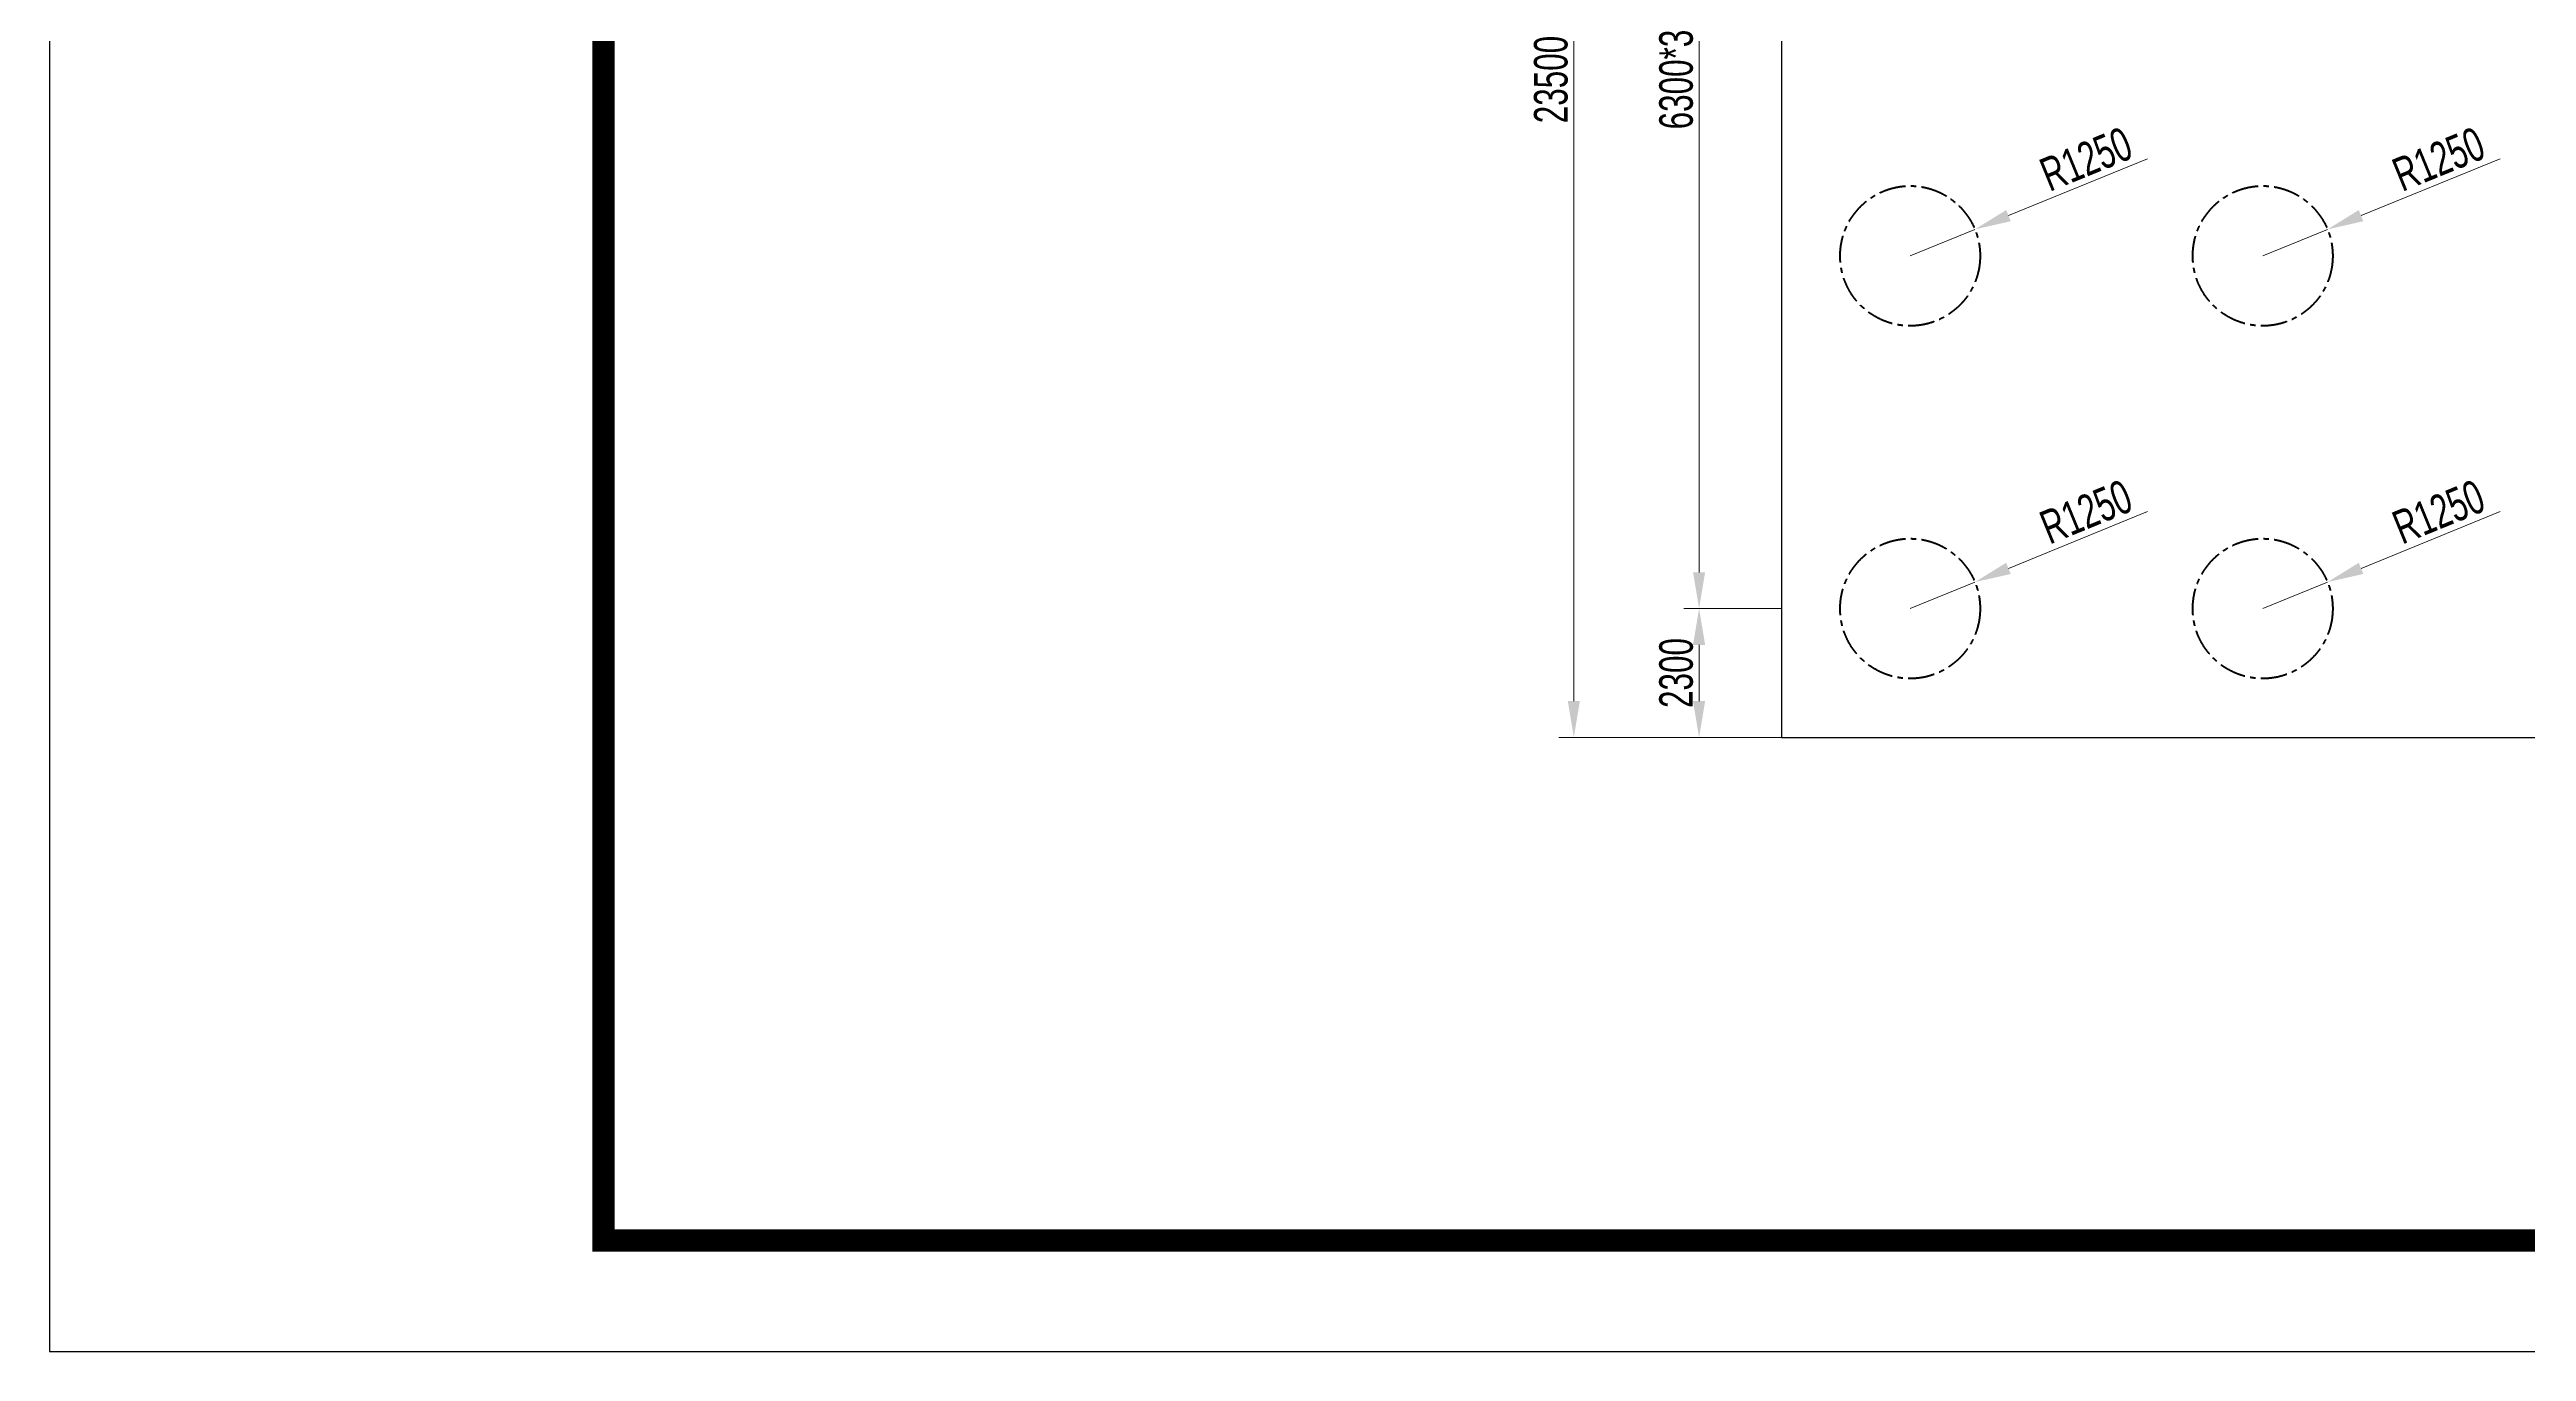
# Model space of a CAD drawing. Header units: millimetres. Extents: x 321435 to 489435, y -71599 to 47189.
# Drawn here: x 321435 to 365691, y -71599 to -48346 of the extents above; entities that cross this region are included whole.
import ezdxf

# ---------------------------------------------------------------- set-up
doc = ezdxf.new("R2010")
doc.units = ezdxf.units.MM
doc.header["$LTSCALE"] = 0.3
doc.header["$PDMODE"] = 34
doc.header["$PDSIZE"] = 5
doc.linetypes.add('CENTER', pattern=[50.8, 31.75, -6.35, 6.35, -6.35])
doc.layers.get('Defpoints').update_dxf_attribs({"lineweight": 50})
doc.layers.add('DIANHUXIAN', color=2, linetype='CENTER', lineweight=50)
doc.layers.add('轮廓线', color=3, linetype='Continuous', lineweight=50)
doc.layers.add('尺寸标注', color=4, linetype='Continuous')
doc.styles.add('CIVIL', font='fsdb_e.shx', dxfattribs={"width": 0.7, "height": 600, "bigfont": 'fsdb.shx'})
doc.dimstyles.new('修改1', dxfattribs={"dimscale": 0.216, "dimtxt": 600, "dimasz": 3000, "dimexe": 1250, "dimexo": 0.625, "dimgap": 500, "dimtad": 1, "dimdec": 0, "dimdsep": 46, "dimtxsty": 'CIVIL', "dimcen": 2.5, "dimclrd": 3, "dimclre": 3, "dimclrt": 3, "dimadec": 0, "dimazin": 0, "dimtfac": 1, "dimtdec": 0, "dimtmove": 1, "dimatfit": 3, "dimfxl": 1, "dimlwd": 18, "dimlwe": 18, "dimarcsym": 0})

# ---------------------------------------------------------------- blocks, each defined once
blk = doc.blocks.new('*D228')
at = {"layer": 'Defpoints', "color": 0, "ltscale": 100, "transparency": 16777216}
for p in [(355836, -57858), (354679, -58332)]:
    blk.add_point(p, dxfattribs=at)
at = {"layer": '轮廓线', "color": 3, "lineweight": 18, "ltscale": 100, "transparency": 16777216}
for p, q in [((358919, -56596), (356435, -57613)), ((354679, -58332), (355836, -57858))]:
    blk.add_line(p, q, dxfattribs=at)
at = {"layer": '轮廓线', "color": 3, "ltscale": 100, "transparency": 16777216}
blk.add_solid([(356395, -57513), (356476, -57713), (355836, -57858)], dxfattribs=at)
at = {"layer": '轮廓线', "color": 3, "ltscale": 100, "transparency": 16777216, "insert": (357823, -56604), "char_height": 600, "attachment_point": 5, "rotation": 22.2579, "style": 'CIVIL'}
blk.add_mtext('R1250', dxfattribs=at)
blk = doc.blocks.new('*D230')
at = {"layer": 'Defpoints', "color": 0, "ltscale": 100, "transparency": 16777216}
for p in [(352379, -39432), (350908, -58332), (352379, -58332)]:
    blk.add_point(p, dxfattribs=at)
at = {"layer": '轮廓线', "color": 3, "lineweight": 18, "ltscale": 100, "transparency": 16777216}
for p, q in [((352379, -39432), (350638, -39432)), ((350908, -40080), (350908, -57684)), ((352379, -58332), (350638, -58332))]:
    blk.add_line(p, q, dxfattribs=at)
at = {"layer": '轮廓线', "color": 3, "ltscale": 100, "transparency": 16777216}
for points in [[(350800, -40080), (351016, -40080), (350908, -39432)], [(350800, -57684), (351016, -57684), (350908, -58332)]]:
    blk.add_solid(points, dxfattribs=at)
at = {"layer": '轮廓线', "color": 3, "ltscale": 100, "transparency": 16777216, "insert": (350500, -48882), "char_height": 600, "attachment_point": 5, "rotation": 90, "style": 'CIVIL'}
blk.add_mtext('{\\Ffsdb_e,fsdb|c134;6300*3}', dxfattribs=at)
blk = doc.blocks.new('*D234')
at = {"layer": 'Defpoints', "color": 0, "ltscale": 100, "transparency": 16777216}
for p in [(350908, -58332), (352379, -58332), (352379, -60632)]:
    blk.add_point(p, dxfattribs=at)
at = {"layer": '轮廓线', "color": 3, "lineweight": 18, "ltscale": 100, "transparency": 16777216}
for p, q in [((352379, -58332), (350638, -58332)), ((350908, -59984), (350908, -58980)), ((352379, -60632), (350638, -60632))]:
    blk.add_line(p, q, dxfattribs=at)
at = {"layer": '轮廓线', "color": 3, "ltscale": 100, "transparency": 16777216}
for points in [[(350800, -58980), (351016, -58980), (350908, -58332)], [(350800, -59984), (351016, -59984), (350908, -60632)]]:
    blk.add_solid(points, dxfattribs=at)
at = {"layer": '轮廓线', "color": 3, "ltscale": 100, "transparency": 16777216, "insert": (350500, -59482), "char_height": 600, "attachment_point": 5, "rotation": 90, "style": 'CIVIL'}
blk.add_mtext('2300', dxfattribs=at)
blk = doc.blocks.new('*D236')
at = {"layer": 'Defpoints', "color": 0, "ltscale": 100, "transparency": 16777216}
for p in [(352379, -37132), (348670, -60632), (352379, -60632)]:
    blk.add_point(p, dxfattribs=at)
at = {"layer": '轮廓线', "color": 3, "lineweight": 18, "ltscale": 100, "transparency": 16777216}
for p, q in [((352379, -37132), (348400, -37132)), ((348670, -37780), (348670, -59984)), ((352379, -60632), (348400, -60632))]:
    blk.add_line(p, q, dxfattribs=at)
at = {"layer": '轮廓线', "color": 3, "ltscale": 100, "transparency": 16777216}
for points in [[(348562, -37780), (348778, -37780), (348670, -37132)], [(348562, -59984), (348778, -59984), (348670, -60632)]]:
    blk.add_solid(points, dxfattribs=at)
at = {"layer": '轮廓线', "color": 3, "ltscale": 100, "transparency": 16777216, "insert": (348262, -48882), "char_height": 600, "attachment_point": 5, "rotation": 90, "style": 'CIVIL'}
blk.add_mtext('23500', dxfattribs=at)
blk = doc.blocks.new('*D239')
at = {"layer": 'Defpoints', "color": 0, "ltscale": 100, "transparency": 16777216}
for p in [(355836, -51558), (354679, -52032)]:
    blk.add_point(p, dxfattribs=at)
at = {"layer": '轮廓线', "color": 3, "lineweight": 18, "ltscale": 100, "transparency": 16777216}
for p, q in [((358919, -50296), (356435, -51313)), ((354679, -52032), (355836, -51558))]:
    blk.add_line(p, q, dxfattribs=at)
at = {"layer": '轮廓线', "color": 3, "ltscale": 100, "transparency": 16777216}
blk.add_solid([(356395, -51213), (356476, -51413), (355836, -51558)], dxfattribs=at)
at = {"layer": '轮廓线', "color": 3, "ltscale": 100, "transparency": 16777216, "insert": (357823, -50304), "char_height": 600, "attachment_point": 5, "rotation": 22.2579, "style": 'CIVIL'}
blk.add_mtext('R1250', dxfattribs=at)
blk = doc.blocks.new('*D242')
at = {"layer": 'Defpoints', "color": 0, "ltscale": 100, "transparency": 16777216}
for p in [(362136, -57858), (360979, -58332)]:
    blk.add_point(p, dxfattribs=at)
at = {"layer": '轮廓线', "color": 3, "lineweight": 18, "ltscale": 100, "transparency": 16777216}
for p, q in [((365219, -56596), (362735, -57613)), ((360979, -58332), (362136, -57858))]:
    blk.add_line(p, q, dxfattribs=at)
at = {"layer": '轮廓线', "color": 3, "ltscale": 100, "transparency": 16777216}
blk.add_solid([(362695, -57513), (362776, -57713), (362136, -57858)], dxfattribs=at)
at = {"layer": '轮廓线', "color": 3, "ltscale": 100, "transparency": 16777216, "insert": (364123, -56604), "char_height": 600, "attachment_point": 5, "rotation": 22.2579, "style": 'CIVIL'}
blk.add_mtext('R1250', dxfattribs=at)
blk = doc.blocks.new('*D243')
at = {"layer": 'Defpoints', "color": 0, "ltscale": 100, "transparency": 16777216}
for p in [(362136, -51558), (360979, -52032)]:
    blk.add_point(p, dxfattribs=at)
at = {"layer": '轮廓线', "color": 3, "lineweight": 18, "ltscale": 100, "transparency": 16777216}
for p, q in [((365219, -50296), (362735, -51313)), ((360979, -52032), (362136, -51558))]:
    blk.add_line(p, q, dxfattribs=at)
at = {"layer": '轮廓线', "color": 3, "ltscale": 100, "transparency": 16777216}
blk.add_solid([(362695, -51213), (362776, -51413), (362136, -51558)], dxfattribs=at)
at = {"layer": '轮廓线', "color": 3, "ltscale": 100, "transparency": 16777216, "insert": (364123, -50304), "char_height": 600, "attachment_point": 5, "rotation": 22.2579, "style": 'CIVIL'}
blk.add_mtext('R1250', dxfattribs=at)

msp = doc.modelspace()

# ---------------------------------------------------------------- linework, layer by layer
at = {"ltscale": 100}
msp.add_lwpolyline([(352378.9, -60631.8), (407378.9, -60631.8), (407378.9, -37131.8), (352378.9, -37131.8)], close=True, dxfattribs=at)
at = {"layer": 'DIANHUXIAN', "ltscale": 50}
for centre in [(354678.9, -52031.8), (360978.9, -52031.8), (354678.9, -58331.8), (360978.9, -58331.8)]:
    msp.add_circle(centre, 1250, dxfattribs=at)
at = {"layer": '尺寸标注', "color": 7}
msp.add_lwpolyline([(321434.7, -71599.4), (489434.7, -71599.4), (489434.7, 47188.5), (321434.7, 47188.5)], close=True, dxfattribs=at)
at = {"layer": '轮廓线', "color": 7, "const_width": 400}
msp.add_lwpolyline([(331333.7, -69619.6), (487454.9, -69619.6), (487454.9, 45208.7), (331333.7, 45208.7)], close=True, dxfattribs=at)

# ---------------------------------------------------------------- dimensions: what is measured, and where the dimension line sits
at = {"layer": '轮廓线', "ltscale": 100}
for p1, p2, distance, picture, middle in [((352378.9, -37131.8), (352378.9, -60631.8), -3708.6, '*D236', (348262.3, -48881.8)), ((352378.9, -60631.8), (352378.9, -58331.8), 1471.2, '*D234', (350499.6, -59481.8))]:
    dim = msp.add_aligned_dim(p1=p1, p2=p2, distance=distance, dimstyle='修改1', override={"dimfxl": 1.5}, dxfattribs=at)
    dim.commit()
    dim.dimension.update_dxf_attribs({"geometry": picture, "text_midpoint": middle})
dim = msp.add_aligned_dim(p1=(352378.9, -39431.8), p2=(352378.9, -58331.8), distance=-1471.2, text='{\\Ffsdb_e,fsdb|c134;6300*3}', dimstyle='修改1', override={"dimfxl": 1.5}, dxfattribs=at)
dim.commit()
dim.dimension.update_dxf_attribs({"geometry": '*D230', "text_midpoint": (350499.6, -48881.8)})
for center, mpoint, picture, middle in [((354678.9, -52031.8), (355835.7, -51558.3), '*D239', (357822.8, -50304.2)), ((360978.9, -52031.8), (362135.7, -51558.3), '*D243', (364122.8, -50304.2)), ((354678.9, -58331.8), (355835.7, -57858.3), '*D228', (357822.8, -56604.2)), ((360978.9, -58331.8), (362135.7, -57858.3), '*D242', (364122.8, -56604.2))]:
    dim = msp.add_radius_dim(center=center, mpoint=mpoint, dimstyle='修改1', override={"dimfxl": 1.5}, dxfattribs=at)
    dim.commit()
    dim.dimension.update_dxf_attribs({"geometry": picture, "text_midpoint": middle})

doc.saveas('drawing.dxf')
